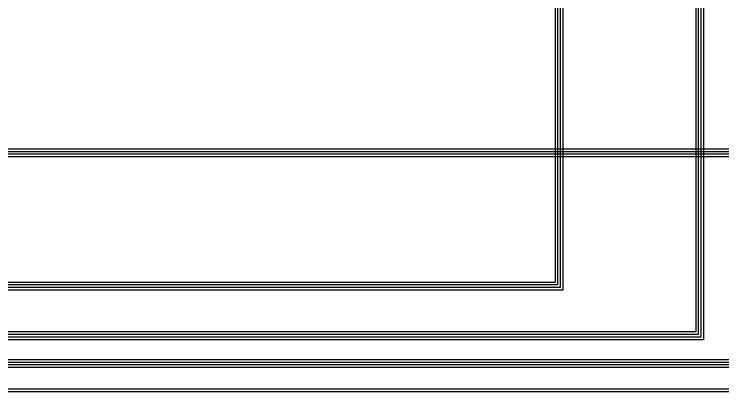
# Model space of a CAD drawing. Header units: inches. Extents: x -137 to 2243, y 16 to 894.
# Drawn here: x 1251.7 to 1527.1, y 346.2 to 492.9 of the extents above; entities that cross this region are included whole.
import ezdxf

# ---------------------------------------------------------------- set-up
doc = ezdxf.new("R2010")
doc.units = ezdxf.units.IN
doc.header["$MEASUREMENT"] = 0

msp = doc.modelspace()

# ---------------------------------------------------------------- linework, layer by layer
at = {"color": 2, "true_color": 0xf1eb1f}
for p, q in [((1461.93, 617.41), (1461.93, 388.67)), ((1462.93, 617.41), (1462.93, 387.67)), ((1463.93, 617.41), (1463.93, 386.67)), ((1464.93, 617.41), (1464.93, 385.67)), ((1516.57, 617.72), (1516.57, 369.41)), ((1517.57, 617.72), (1517.57, 368.41)), ((1518.57, 617.72), (1518.57, 367.41)), ((1519.57, 617.72), (1519.57, 366.41)), ((1461.93, 388.67), (1030.26, 388.67)), ((1462.93, 387.67), (1031.26, 387.67)), ((1463.93, 386.67), (1032.26, 386.67)), ((1464.93, 385.67), (1033.26, 385.67)), ((1516.57, 369.41), (1123.27, 369.41)), ((1517.57, 368.41), (1124.27, 368.41)), ((1518.57, 367.41), (1125.27, 367.41)), ((1519.57, 366.41), (1126.27, 366.41)), ((1786.96, 347.16), (1145.52, 347.16)), ((1787.96, 346.16), (1146.52, 346.16))]:
    msp.add_line(p, q, dxfattribs=at)
for p, q in [((1770.33, 440.43), (588.07, 440.43)), ((1771.33, 439.43), (589.07, 439.43)), ((1772.33, 438.43), (590.07, 438.43)), ((1773.33, 437.43), (591.07, 437.43)), ((517.04, 358.71), (1932.87, 358.71)), ((518.04, 357.71), (1931.87, 357.71)), ((519.04, 356.71), (1930.87, 356.71)), ((520.04, 355.71), (1929.87, 355.71))]:
    msp.add_line(p, q)

doc.saveas('drawing.dxf')
